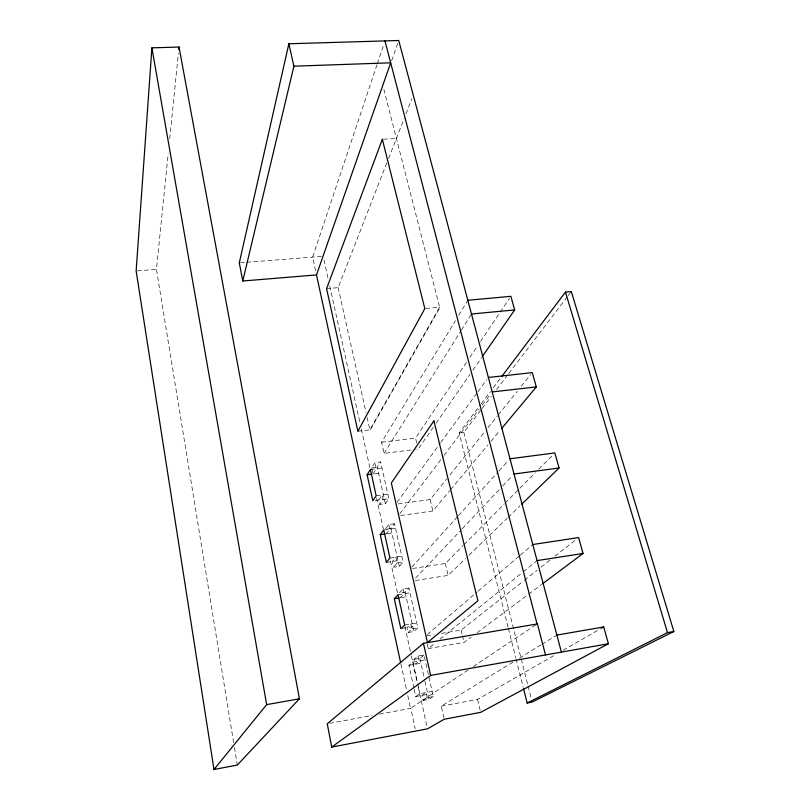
<?xml version="1.0" encoding="UTF-8"?>
<svg xmlns="http://www.w3.org/2000/svg" width="810" height="810" viewBox="0 0 810 810"><rect width="100%" height="100%" fill="white"/><g stroke="black" fill="none" stroke-linecap="round" stroke-linejoin="round"><path stroke-width="0.61" stroke-dasharray="4.05 3.04" d="M233.644 742.588L156.441 269.355L168.176 153.799M169.715 138.733L178.392 53.318M376.974 64.8L312.63 257.124L316.497 274.924M377.369 63.605L383.768 44.489M391.655 60.709L397.902 42.879M386.755 163.002L338.155 287.651L326.592 288.643M388.638 158.497L404.149 118.503M405.972 113.825L411.905 98.658M410.862 449.995L384.102 453.347L381.591 442.24L455.412 320.699M458.683 315.313L467.826 300.257M378.584 473.334L372.975 474.052L371.628 467.967L374.949 462.621L380.609 461.902L388.871 498.717L385.358 503.699L379.708 504.468L378.716 500.003L382.148 494.981L383.16 499.497L379.708 504.468M384.102 453.347L460.728 331.148M461.396 330.085L471.481 314.007M385.358 503.699L377.227 467.259L380.609 461.902M372.975 474.052L376.316 468.767L374.949 462.621M416.704 442.979L415.55 438.089L467.087 361.432M469.911 357.23L477.677 345.678M480.502 341.476L499.567 313.126M500.266 312.073L509.45 298.424M433.279 427.275L418.152 449.084L415.722 449.388M436.165 423.124L470.013 374.301M472.898 370.15L481.545 357.686M397.102 502.261L440.134 443.404M440.883 442.392L477.232 392.678M477.971 391.665L486.881 379.485M394.49 523.746L388.739 524.556L385.195 529.274L390.886 528.464L394.49 523.746L403.086 562.029L399.33 566.352L393.589 567.223L392.324 561.502L395.989 557.128L397.275 562.909L393.589 567.223M508.083 627.244L459.159 432.985L480.411 404.808M481.17 403.795L490.283 391.726M493.32 387.696L500.914 377.632M399.765 513.823L443.313 456.394M444.072 455.392L479.216 409.05M482.274 405.02L490.678 393.943M459.159 432.985L463.816 432.418L481.353 409.435M482.122 408.442L491.265 396.444M496.601 389.458L508.042 374.473M508.801 373.471L567.506 296.541M568.276 295.539L571.323 291.549M398.085 503.952L430.14 499.557L446.766 478.892M449.935 474.954L484.775 431.659M487.944 427.72L497.441 415.915M498.231 414.933L517.236 391.321M521.194 386.4L530.702 374.584M400.707 515.484L432.854 510.988L449.823 490.637M450.633 489.665L487.812 445.075M491.042 441.197L499.932 430.535M411.925 566.98L457.569 516.608M458.419 515.676L498.15 471.825M499 470.893L508.295 460.627M408.928 588.07L403.086 588.981L399.3 593.021L405.081 592.11L408.928 588.07L417.879 627.922L413.869 631.516L408.027 632.499L406.954 627.659L410.883 624.014L411.966 628.904L408.027 632.499M415.54 578.127L461.335 529.73M462.196 528.808L501.947 486.8M502.808 485.889L512.315 475.845M412.654 568.478L445.328 563.497L463.128 545.515M464.019 544.624L504.083 504.174M504.974 503.273L535.248 472.706M538.812 469.111L553.058 454.734M415.378 580.497L448.153 575.394L465.426 558.667M469.061 555.154L507.242 518.177M508.153 517.296L519.969 505.845M427.356 634.453L477.201 591.938M478.163 591.118L519.382 555.964M520.334 555.144L532.798 544.522M418.021 656.059L419.124 661.041L415.054 664.271L413.971 659.34L418.021 656.059L423.964 655.027L428.338 674.517M427.245 644.051L428.277 648.607L435.142 643.059M440.043 639.1L522.379 572.508M523.351 571.718L536.098 561.411M413.91 688.146L408.908 665.354L412.908 662.135L425.088 660.008M413.971 659.34L419.853 658.327L423.964 655.027M441.44 633.39L461.133 630.058L523.321 581.104M524.313 580.324L537.141 570.23M541.09 567.121L549.98 560.125M554.911 556.237L575.647 539.926M428.277 648.607L464.069 642.462L471.136 637.176M477.181 632.661L527.604 594.955M528.616 594.196L541.718 584.395M414.173 689.34L415.753 696.539L419.874 693.684L432.145 691.456M468.069 670.002L410.559 708.365L407.076 692.307M473.293 666.519L536.028 624.672M427.275 697.643L426.141 692.55L421.949 695.415L423.063 700.447L427.275 697.643L433.289 696.539L428.611 675.732M423.063 700.447L429.006 699.354L433.289 696.539M443.981 718.035L441.298 706.168L513.003 662.074M519.423 658.125L540.837 644.962M541.9 644.304L555.822 635.749M441.298 706.168L477.596 699.415L554.354 655.31M563.132 650.268L600.413 628.844M329.741 723.31L372.013 715.493M379.475 714.116L410.802 708.315L415.216 728.676M415.753 696.539L427.882 694.332M408.908 665.354L420.947 663.248M426.678 635.88L434.059 634.635M402.084 628.469L412.796 626.687M411.966 628.904L417.879 627.922M404.716 625.037L416.785 623.032M398.034 594.742L410.002 592.849M401.497 597.567L406.134 596.828M397.275 562.909L403.086 562.029M389.924 558.029L401.79 556.257M386.329 562.403L398.064 560.641M383.748 530.013L395.523 528.333M387.342 533.668L391.898 533.01M375.182 500.479L384.365 499.233M383.16 499.497L388.871 498.717M376.184 495.781L387.858 494.211M371.628 467.967L377.227 467.259M370.393 469.527L381.986 468.038M381.591 442.24L415.55 438.089M357.888 431.274L369.917 429.837L439.607 307.213L424.815 308.58M137.335 270.854L156.441 269.355M240.529 262.764L245.501 262.369M246.746 262.278L323.2 256.294M383.525 139.209L396.444 138.54M383.859 89.353L439.769 307.81L370.028 430.333L367.173 417.575M463.816 432.418L520.962 657.933M521.275 659.158L527.796 684.895M528.11 686.121L531.218 698.382M508.386 628.469L515.767 657.791M516.081 659.016L523.159 687.113M430.14 499.557L432.854 510.988M445.328 563.497L448.153 575.394M461.133 630.058L462.196 634.574M462.469 635.698L464.069 642.462M477.596 699.415L480.391 711.17M338.114 287.489L366.079 412.675M390.886 528.464L399.33 566.352M405.081 592.11L413.869 631.516M419.853 658.327L424.683 679.985M424.946 681.18L429.006 699.354M388.739 524.556L389.762 529.163L386.198 533.831L385.702 531.552M403.086 588.981L404.149 593.771L400.342 597.75L399.816 595.38M412.908 662.135L417.464 682.759M417.727 683.974L419.874 693.684M324.01 259.99L328.101 278.498M329.731 285.9L359.954 422.85M361.311 429.027L370.028 468.504M376.559 498.109L383.373 528.96M390.45 561.036L397.528 593.112M404.878 626.424L411.146 654.804M411.419 656.039L417.13 681.949M418.223 686.88L426.931 726.367M400.909 663.906L406.802 691.072M234.454 747.579L237.31 765.055"/><path stroke-width="1.21" d="M151.905 47.851L136.141 270.945L213.992 769.5L237.31 765.055L299.417 698.787L179.03 47.041L151.905 47.851L266.652 704.629L213.992 769.5M178.767 49.552L179.03 47.041M561.411 652.111L398.733 40.5L288.856 43.77L239.294 262.855L242.767 280.999L316.497 274.924L390.683 62.815L293.908 66.187L242.767 280.999M367.122 474.812L370.393 469.527L376.184 495.781L372.823 500.803L367.122 474.812L371.8 474.204M482.264 356.653L514.674 309.916L510.857 296.328L467.826 300.257M380.255 534.681L383.748 530.013L389.924 558.029L386.329 562.403L380.255 534.681L385.013 534.003M501.673 376.63L565.461 292.086L571.323 291.549L673.859 631.506L532.15 702.057L527.158 702.999L523.462 688.338M501.552 428.601L536.301 386.917L532.281 372.62L488.359 377.46M394.298 598.712L398.034 594.742L404.716 625.037L400.859 628.671L394.298 598.712L399.127 597.942M521.792 504.083L559.062 467.998L554.84 452.932L509.986 458.764M545.505 654.946L537.405 623.913L423.427 643.332L327.25 723.775L331.715 747.073L427.477 728.838L444.255 719.229L480.664 712.344L608.411 643.737L603.703 626.95L556.885 635.091M542.73 583.635L583.068 553.473L578.603 537.587L532.798 544.522M331.715 747.073L430.647 675.408L608.411 643.737M601.506 628.216L603.703 626.95M527.158 702.999L667.491 632.64L673.859 631.506M266.652 704.629L299.417 698.787M537.081 560.611L583.068 553.473M514.046 474.012L559.062 467.998M492.207 391.929L536.301 386.917M471.481 314.007L514.674 309.916M565.461 292.086L667.491 632.64M384.963 40.905L537.081 623.973M288.856 43.77L293.908 66.187M423.427 643.332L430.647 675.408M316.497 274.924L400.636 662.671M382.35 139.279L326.592 288.643L357.888 431.274L424.815 308.58L382.35 139.279M433.907 420.896L391.331 482.962L427.467 642.563L477.92 600.767L433.907 420.896"/></g></svg>
